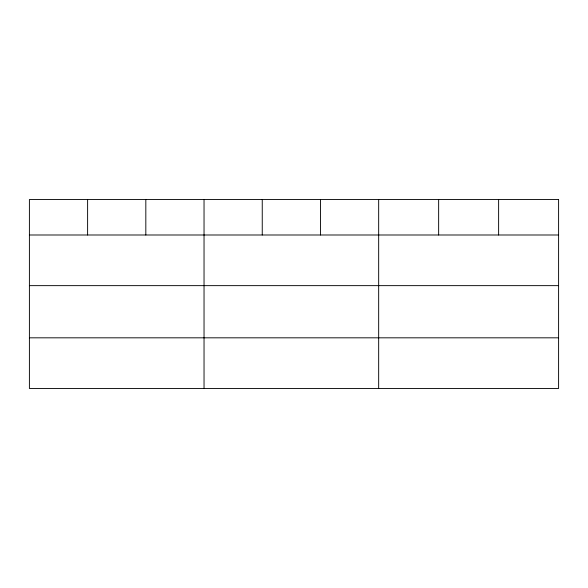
<?xml version="1.0" encoding="UTF-8"?>
<svg xmlns="http://www.w3.org/2000/svg" width="588" height="588" viewBox="0 0 588 588"><rect width="100%" height="100%" fill="white"/><g stroke="black" fill="none" stroke-linecap="round" stroke-linejoin="round"><path stroke-width="0.88" d="M29.4 234.994L558.6 234.994M29.4 285.643L558.6 285.643M29.4 337.821L558.6 337.821M498.624 199.538L498.624 234.994M438.648 199.538L438.648 234.994M378.672 199.538L378.672 388.462M320.46 199.538L320.46 234.994M262.248 199.538L262.248 234.994M204.036 199.538L204.036 388.462M145.824 199.538L145.824 234.994M87.612 199.538L87.612 234.994M558.6 199.538L29.4 199.538L29.4 388.462L558.6 388.462L558.6 199.538"/></g></svg>
